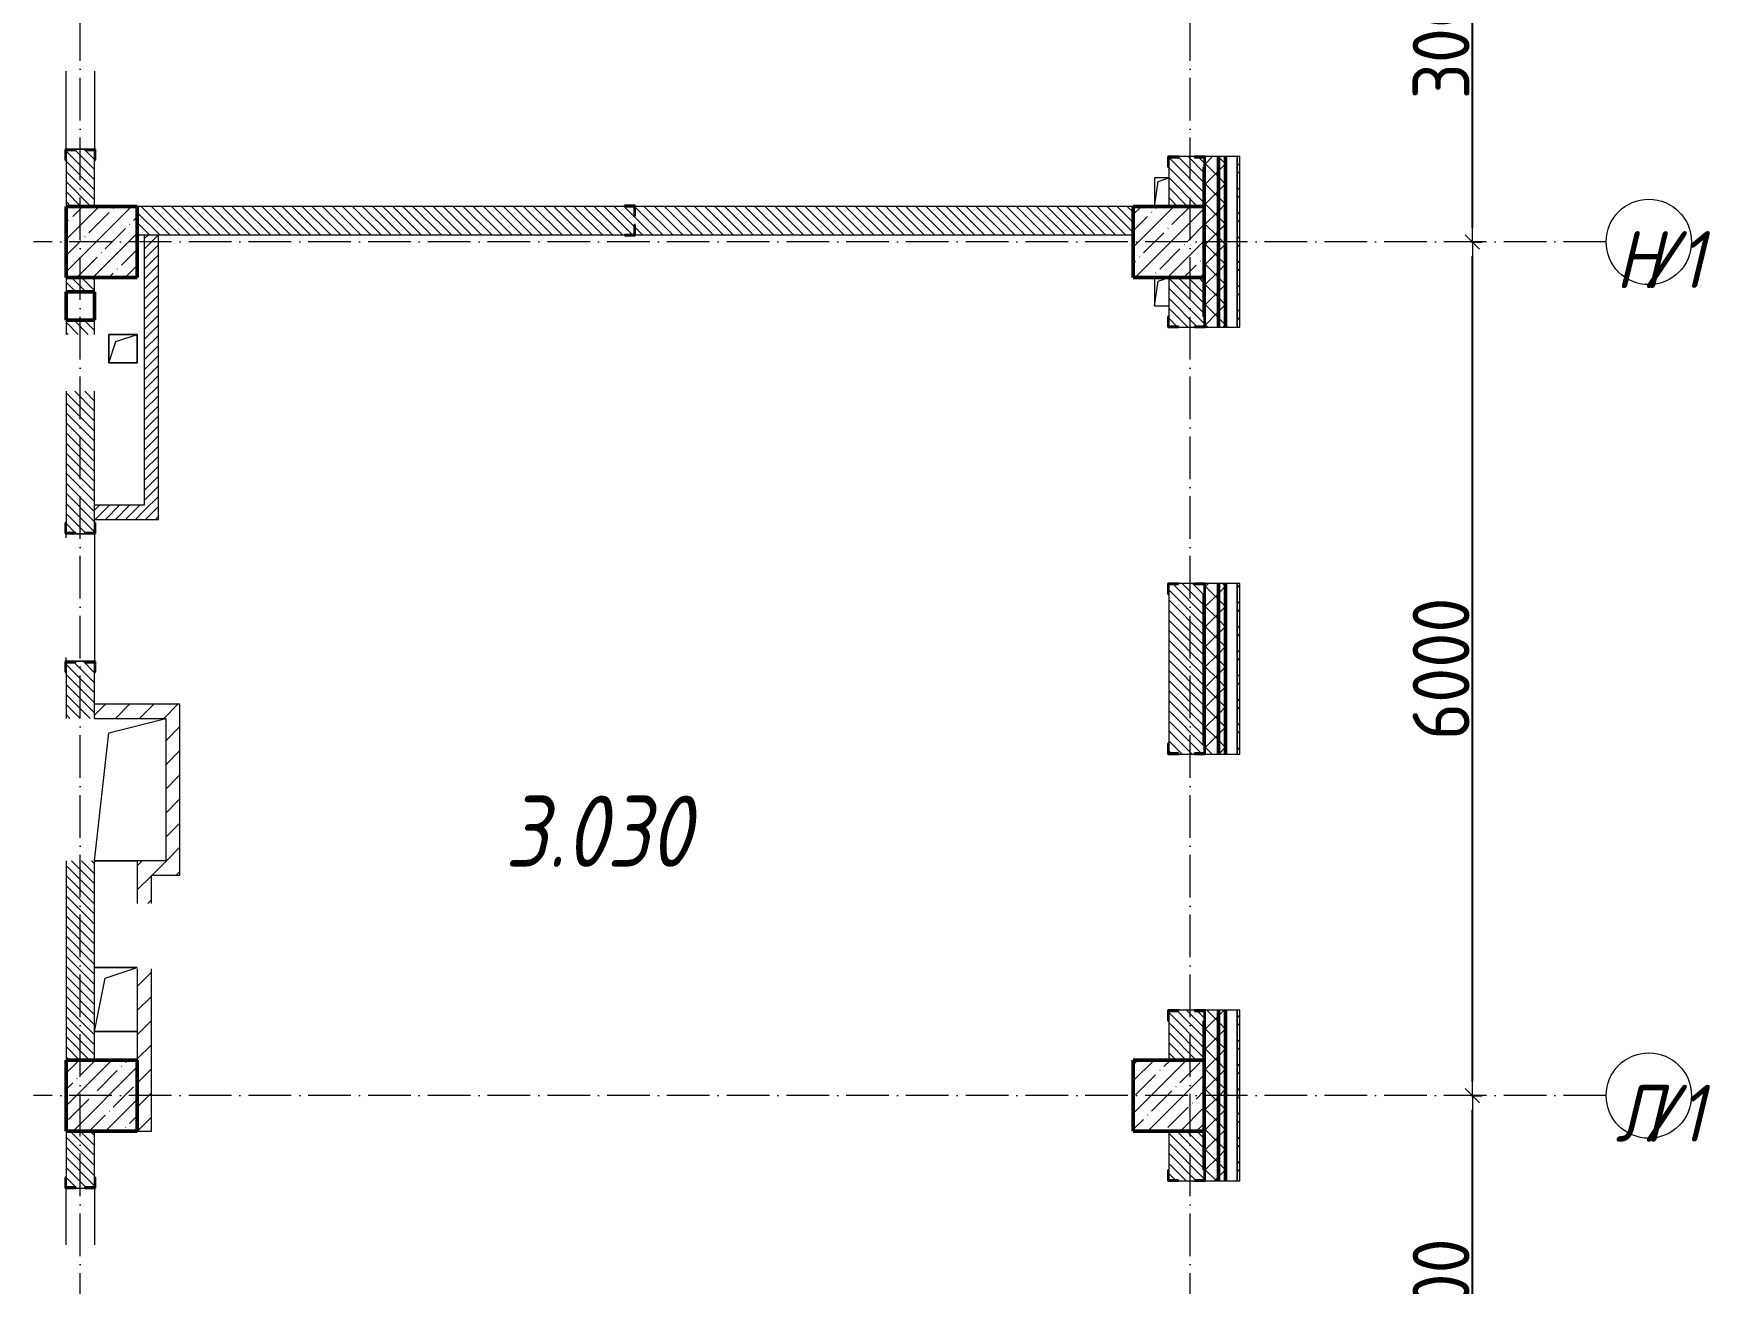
# Model space of a CAD drawing. Header units: millimetres. Extents: x -135211 to 49383, y -8033 to 228499.
# Drawn here: x -36921 to -25135, y 145942 to 154728 of the extents above; entities that cross this region are included whole.
import ezdxf

# ---------------------------------------------------------------- set-up
doc = ezdxf.new("R2010")
doc.units = ezdxf.units.MM
doc.linetypes.add('50_200_ШТРИХ_1Т_ш5_п1_п1_', pattern=[700, 500, -100, 0, -100])
for name, color, linetype, lineweight in [('A-____-____-DIMS', 7, 'Continuous', 9), ('A-FLOR-____-OTLN', 7, 'Continuous', 9), ('A-GENM-____-MCUT', 7, 'Continuous', 25), ('A-GENM-____-OTLN', 7, 'Continuous', 9), ('A-GENM-____-OTLN-1', 7, 'Continuous', 25), ('A-WALL-____-MCUT-2', 7, 'Continuous', 50), ('A-WALL-____-MCUT-3', 7, 'Continuous', 9), ('A-WALL-____-PATT-1', 7, 'Continuous', 9), ('A-WALL-FNSH-MCUT-1', 7, 'Continuous', 9), ('I-WALL-____-OTLN', 7, 'Continuous', 9), ('S-COLS-____-MCUT', 7, 'Continuous', 50), ('S-COLS-____-OTLN', 7, 'Continuous', 9), ('S-GRID-____-IDEN', 7, 'Continuous', 9), ('S-GRID-____-OTLN-1', 7, '50_200_ШТРИХ_1Т_ш5_п1_п1_', 9), ('Марки помещений', 7, 'Continuous', 9)]:
    doc.layers.add(name, color=color, linetype=linetype, lineweight=lineweight)
doc.styles.add('ISOCPEUR_I', font='isocpeui.ttf', dxfattribs={"width": 0.9, "height": 2.5})
doc.styles.add('ISOCPEUR_I_2', font='isocpeui.ttf', dxfattribs={"width": 0.85, "height": 2.3})
doc.styles.add('СПДС', font='isocpeur.ttf', dxfattribs={"width": 0.9})
doc.dimstyles.new('Размера А3', dxfattribs={"dimtxt": 200, "dimasz": 100, "dimexe": 70, "dimexo": 100, "dimgap": 20, "dimtad": 1, "dimdec": 0, "dimrnd": 10, "dimzin": 0, "dimdsep": 46, "dimtxsty": 'СПДС', "dimblk": 'ARROWHEAD_6', "dimcen": 1, "dimclrd": 256, "dimclre": 256, "dimclrt": 256, "dimazin": 0, "dimtfac": 1, "dimtdec": 0, "dimtmove": 2, "dimatfit": 3, "dimfxl": 1, "dimtolj": 1, "dimtzin": 0, "dimarcsym": 0})
pattern_1 = [(135, (-129942.255, 127932.027), (-35.35534, -35.35534), [])]
pattern_2 = [(45, (-129942.25, 127932.03), (-70.71068, 70.71068), []), (135, (-129942.25, 127932.03), (-70.71068, -70.71068), [])]
pattern_3 = [(45, (-129942.25, 127932.03), (-84.85281, 84.85281), [])]
pattern_4 = [(45, (-129942.255, 127932.027), (-35.35534, 35.35534), [])]

# ---------------------------------------------------------------- blocks, each defined once
blk = doc.blocks.new('BSC_Колонна _Прямоугольная - 500х500-V31-АР1_План отверстий 3 этажа в осях 1-64_А-ГГ')
at = {"layer": 'S-COLS-____-OTLN'}
h = blk.add_hatch(dxfattribs=at)
h.set_pattern_fill('FP_68', color=256, style=0, pattern_type=2)
h.set_pattern_definition([(45, (-101000, -25331.04), (-114.04925, 114.04925), []), (45, (-100885.95, -25331.04), (-114.04925, 114.04925), [201.613, -40.323, 3.353, -36.97])])
h.paths.add_polyline_path([(-250, -250), (250, -250), (250, 250), (-250, 250)], flags=0)
at = {"layer": 'S-COLS-____-MCUT'}
for p, q in [((250, 250), (-250, 250)), ((-250, 250), (-250, -250)), ((250, -250), (250, 250)), ((-250, -250), (250, -250))]:
    blk.add_line(p, q, dxfattribs=at)
blk = doc.blocks.new('BSC_Колонна _Прямоугольная - 500х500-V32-АР1_План отверстий 3 этажа в осях 1-64_А-ГГ')
at = {"layer": 'S-COLS-____-OTLN'}
h = blk.add_hatch(dxfattribs=at)
h.set_pattern_fill('FP_69', color=256, style=0, pattern_type=2)
h.set_pattern_definition([(45, (-93500, -25331.04), (-114.04925, 114.04925), []), (45, (-93385.95, -25331.04), (-114.04925, 114.04925), [201.613, -40.323, 3.353, -36.97])])
h.paths.add_polyline_path([(-250, -250), (250, -250), (250, 250), (-250, 250)], flags=0)
at = {"layer": 'S-COLS-____-MCUT'}
for p, q in [((250, 250), (-250, 250)), ((-250, 250), (-250, -250)), ((250, -250), (250, 250)), ((-250, -250), (250, -250))]:
    blk.add_line(p, q, dxfattribs=at)
blk = doc.blocks.new('BSC_Колонна _Прямоугольная - 500х500-V37-АР1_План отверстий 3 этажа в осях 1-64_А-ГГ')
at = {"layer": 'S-COLS-____-OTLN'}
h = blk.add_hatch(dxfattribs=at)
h.set_pattern_fill('FP_74', color=256, style=0, pattern_type=2)
h.set_pattern_definition([(45, (-101000, -19331.04), (-114.04925, 114.04925), []), (45, (-100885.95, -19331.04), (-114.04925, 114.04925), [201.613, -40.323, 3.353, -36.97])])
h.paths.add_polyline_path([(-250, -250), (250, -250), (250, 250), (-250, 250)], flags=0)
at = {"layer": 'S-COLS-____-MCUT'}
for p, q in [((250, 250), (-250, 250)), ((-250, 250), (-250, -250)), ((250, -250), (250, 250)), ((-250, -250), (250, -250))]:
    blk.add_line(p, q, dxfattribs=at)
blk = doc.blocks.new('BSC_Колонна _Прямоугольная - 500х500-V38-АР1_План отверстий 3 этажа в осях 1-64_А-ГГ')
at = {"layer": 'S-COLS-____-OTLN'}
h = blk.add_hatch(dxfattribs=at)
h.set_pattern_fill('FP_75', color=256, style=0, pattern_type=2)
h.set_pattern_definition([(45, (-93500, -19331.04), (-114.04925, 114.04925), []), (45, (-93385.95, -19331.04), (-114.04925, 114.04925), [201.613, -40.323, 3.353, -36.97])])
h.paths.add_polyline_path([(-250, -250), (250, -250), (250, 250), (-250, 250)], flags=0)
at = {"layer": 'S-COLS-____-MCUT'}
for p, q in [((250, 250), (-250, 250)), ((-250, 250), (-250, -250)), ((250, -250), (250, 250)), ((-250, -250), (250, -250))]:
    blk.add_line(p, q, dxfattribs=at)
blk = doc.blocks.new('Фахверк_СКБ_Уголок - 250_2700-27497298-АР1_План отверстий 3 этажа в осях 1-64_А-ГГ')
at = {"layer": 'A-GENM-____-MCUT'}
for p, q in [((200, 181), (125, 181)), ((125, 181), (125, 106)), ((131, 106), (131, 175)), ((131, 175), (200, 175)), ((200, 175), (200, 181)), ((125, 106), (131, 106)), ((131, -6), (125, -6)), ((125, -6), (125, -81)), ((125, -81), (200, -81)), ((131, -75), (131, -6)), ((200, -75), (131, -75)), ((200, -81), (200, -75))]:
    blk.add_line(p, q, dxfattribs=at)
blk = doc.blocks.new('АР_Перемычка - АР_Перемычка-28586037-АР1_План отверстий 3 этажа в осях 1-64_А-ГГ')
at = {"layer": 'A-GENM-____-OTLN'}
blk.add_line((-250, -100), (-243, -100), dxfattribs=at)
blk = doc.blocks.new('154_Стойка_СКБ_Уголок - СМ-2480_200-28346303-АР1_План отверстий 3 этажа в осях 1-64_А-ГГ')
at = {"layer": 'A-GENM-____-MCUT'}
for p, q in [((125, 156), (125, 81)), ((200, 156), (125, 156)), ((131, 81), (131, 150)), ((131, 150), (200, 150)), ((200, 150), (200, 156)), ((125, 81), (131, 81)), ((131, 19), (125, 19)), ((125, 19), (125, -56)), ((131, -50), (131, 19)), ((125, -56), (200, -56)), ((200, -50), (131, -50)), ((200, -56), (200, -50))]:
    blk.add_line(p, q, dxfattribs=at)
blk = doc.blocks.new('Стойка_Влож_Полоса боковая - Полоса-28213942-АР1_План отверстий 3 этажа в осях 1-64_А-ГГ')
at = {"layer": 'A-GENM-____-OTLN'}
for p, q in [((-5, 60), (0, 60)), ((-5, -60), (-5, 60)), ((0, 31), (0, -31)), ((0, -60), (-5, -60))]:
    blk.add_line(p, q, dxfattribs=at)
blk = doc.blocks.new('Фахверк_СКБ_Уголок - 200_3960-28268576-АР1_План отверстий 3 этажа в осях 1-64_А-ГГ')
at = {"layer": 'A-GENM-____-MCUT'}
for p, q in [((200, 156), (125, 156)), ((125, 156), (125, 81)), ((131, 81), (131, 150)), ((131, 150), (200, 150)), ((200, 150), (200, 156)), ((125, 81), (131, 81)), ((131, 19), (125, 19)), ((125, 19), (125, -56)), ((131, -50), (131, 19)), ((125, -56), (200, -56)), ((200, -50), (131, -50)), ((200, -56), (200, -50))]:
    blk.add_line(p, q, dxfattribs=at)
blk = doc.blocks.new('Фахверк_СКБ_Уголок - 200_3550-28267367-АР1_План отверстий 3 этажа в осях 1-64_А-ГГ')
at = {"layer": 'A-GENM-____-MCUT'}
for p, q in [((200, 156), (125, 156)), ((125, 156), (125, 81)), ((131, 81), (131, 150)), ((131, 150), (200, 150)), ((200, 150), (200, 156)), ((125, 81), (131, 81)), ((131, 19), (125, 19)), ((125, 19), (125, -56)), ((131, -50), (131, 19)), ((125, -56), (200, -56)), ((200, -50), (131, -50)), ((200, -56), (200, -50))]:
    blk.add_line(p, q, dxfattribs=at)
blk = doc.blocks.new('AR_Отверстие прямоугольное _в плите_ - AR_Отверстие прямоугольное _в плите_-30458127-АР1_План отверстий 3 этажа в осях 1-64_А-ГГ')
at = {"layer": 'A-GENM-____-OTLN'}
for p, q in [((100, 100), (-100, 100)), ((-100, 100), (-100, -100)), ((-100, -100), (-50, 50)), ((-50, 50), (100, 100)), ((100, -100), (100, 100)), ((-100, -100), (100, -100))]:
    blk.add_line(p, q, dxfattribs=at)
blk = doc.blocks.new('AR_Отверстие прямоугольное _в плите_ - AR_Отверстие прямоугольное _в плите_-V179-АР1_План отверстий 3 этажа в осях 1-64_А-ГГ')
at = {"layer": 'A-GENM-____-OTLN'}
for p, q in [((50, 100), (-50, 100)), ((-50, 100), (-50, -100)), ((-50, -100), (-25, 75)), ((-25, 75), (50, 100))]:
    blk.add_line(p, q, dxfattribs=at)
blk = doc.blocks.new('AR_Отверстие прямоугольное _в плите_ - AR_Отверстие прямоугольное _в плите_-V178-АР1_План отверстий 3 этажа в осях 1-64_А-ГГ')
at = {"layer": 'A-GENM-____-OTLN'}
for p, q in [((-50, 100), (-50, -100)), ((-50, -100), (-25, 75)), ((-25, 75), (50, 100)), ((-50, -100), (50, -100))]:
    blk.add_line(p, q, dxfattribs=at)
blk = doc.blocks.new('AR_Отверстие прямоугольное _в плите_ - AR_Отверстие прямоугольное _в плите_-V187-АР1_План отверстий 3 этажа в осях 1-64_А-ГГ')
at = {"layer": 'A-GENM-____-OTLN'}
for p, q in [((150, 225), (-150, 225)), ((-150, -225), (-75, 150)), ((-75, 150), (150, 225)), ((-150, -225), (150, -225))]:
    blk.add_line(p, q, dxfattribs=at)
blk = doc.blocks.new('AR_Отверстие прямоугольное _в плите_ - AR_Отверстие прямоугольное _в плите_-30552728-АР1_План отверстий 3 этажа в осях 1-64_А-ГГ')
at = {"layer": 'A-GENM-____-OTLN'}
for p, q in [((-150, 400), (250, 500)), ((-250, -500), (-150, 400)), ((-250, -500), (50, -500))]:
    blk.add_line(p, q, dxfattribs=at)
blk = doc.blocks.new('BSC_Колонна _Прямоугольная1 - 200х200 _металл_-35216022-АР1_План отверстий 3 этажа в осях 1-64_А-ГГ')
at = {"layer": 'S-COLS-____-MCUT'}
for p, q in [((100, 100), (-100, 100)), ((-100, 100), (-100, -100)), ((100, -100), (100, 100)), ((-100, -100), (100, -100))]:
    blk.add_line(p, q, dxfattribs=at)
blk = doc.blocks.new('Ось сетки - Круг_Ø6_00__ISO-2_5_0_9K_-25732049-АР1_План отверстий 3 этажа в осях 1-64_А-ГГ')
at = {"layer": 'S-GRID-____-IDEN'}
blk.add_circle((0, 0), 3, dxfattribs=at)
blk = doc.blocks.new('ARROWHEAD_6')
at = {"color": 0, "linetype": 'Continuous'}
for p, q in [((0, 0), (-1, 0)), ((-0.5, -0.5), (0.5, 0.5))]:
    blk.add_line(p, q, dxfattribs=at)
blk = doc.blocks.new('*D947')
at = {"layer": 'A-____-____-DIMS', "lineweight": -2, "transparency": 16777216}
for p, q in [((-26814, 147263), (-26738, 147263)), ((-26808, 144363), (-26808, 147163)), ((-26814, 144263), (-26738, 144263))]:
    blk.add_line(p, q, dxfattribs=at)
at = {"layer": 'Defpoints', "color": 0, "transparency": 16777216}
for p in [(-26914, 147263), (-26808, 147263), (-26914, 144263)]:
    blk.add_point(p, dxfattribs=at)
at = {"layer": 'A-____-____-DIMS', "lineweight": -2, "transparency": 16777216, "xscale": 100, "yscale": 100, "zscale": 100}
for p, rotation in [((-26808, 147263), 90), ((-26808, 144263), 270)]:
    blk.add_blockref('ARROWHEAD_6', p, dxfattribs=dict(at, rotation=rotation))
at = {"layer": 'A-____-____-DIMS', "transparency": 16777216, "insert": (-27028, 145763), "char_height": 400, "attachment_point": 5, "rotation": 90, "style": 'СПДС'}
blk.add_mtext('\\A1;3000', dxfattribs=at)
blk = doc.blocks.new('*D948')
at = {"layer": 'A-____-____-DIMS', "lineweight": -2, "transparency": 16777216}
for p, q in [((-26814, 153263), (-26738, 153263)), ((-26808, 147363), (-26808, 153163)), ((-26814, 147263), (-26738, 147263))]:
    blk.add_line(p, q, dxfattribs=at)
at = {"layer": 'Defpoints', "color": 0, "transparency": 16777216}
for p in [(-26914, 153263), (-26808, 153263), (-26914, 147263)]:
    blk.add_point(p, dxfattribs=at)
at = {"layer": 'A-____-____-DIMS', "lineweight": -2, "transparency": 16777216, "xscale": 100, "yscale": 100, "zscale": 100}
for p, rotation in [((-26808, 153263), 90), ((-26808, 147263), 270)]:
    blk.add_blockref('ARROWHEAD_6', p, dxfattribs=dict(at, rotation=rotation))
at = {"layer": 'A-____-____-DIMS', "transparency": 16777216, "insert": (-27028, 150263), "char_height": 400, "attachment_point": 5, "rotation": 90, "style": 'СПДС'}
blk.add_mtext('\\A1;6000', dxfattribs=at)
blk = doc.blocks.new('*D949')
at = {"layer": 'A-____-____-DIMS', "lineweight": -2, "transparency": 16777216}
for p, q in [((-26814, 156263), (-26738, 156263)), ((-26808, 153363), (-26808, 156163)), ((-26814, 153263), (-26738, 153263))]:
    blk.add_line(p, q, dxfattribs=at)
at = {"layer": 'Defpoints', "color": 0, "transparency": 16777216}
for p in [(-26914, 156263), (-26808, 156263), (-26914, 153263)]:
    blk.add_point(p, dxfattribs=at)
at = {"layer": 'A-____-____-DIMS', "lineweight": -2, "transparency": 16777216, "xscale": 100, "yscale": 100, "zscale": 100}
for p, rotation in [((-26808, 156263), 90), ((-26808, 153263), 270)]:
    blk.add_blockref('ARROWHEAD_6', p, dxfattribs=dict(at, rotation=rotation))
at = {"layer": 'A-____-____-DIMS', "transparency": 16777216, "insert": (-27028, 154763), "char_height": 400, "attachment_point": 5, "rotation": 90, "style": 'СПДС'}
blk.add_mtext('\\A1;3000', dxfattribs=at)

msp = doc.modelspace()

# ---------------------------------------------------------------- hatches: boundary and pattern name
at = {"layer": 'A-WALL-____-PATT-1'}
h = msp.add_hatch(dxfattribs=at)
h.set_pattern_fill('FP_1', color=256, style=0, pattern_type=2)
h.set_pattern_definition(pattern_2)
h.paths.add_polyline_path([(-28592.3, 125913.1), (-28592.3, 126863.1), (-28686.3, 126863.1), (-28686.3, 126788.1), (-28692.3, 126788.1), (-28692.3, 125913.1)], flags=0)
h.paths.add_polyline_path([(-28686.3, 128663.1), (-28592.3, 128663.1), (-28592.3, 129863.1), (-28686.3, 129863.1), (-28686.3, 129788.1), (-28692.3, 129788.1), (-28692.3, 128738.1), (-28686.3, 128738.1), (-28686.3, 128666.1)], flags=0)
h.paths.add_polyline_path([(-28592.3, 131663.1), (-28592.3, 132863.1), (-28686.3, 132863.1), (-28686.3, 132788.1), (-28692.3, 132788.1), (-28692.3, 131738.1), (-28686.3, 131738.1), (-28686.3, 131663.1)], flags=0)
h.paths.add_polyline_path([(-28592.3, 134663.1), (-28592.3, 135863.1), (-28686.3, 135863.1), (-28686.3, 135788.1), (-28692.3, 135788.1), (-28692.3, 134738.1), (-28686.3, 134738.1), (-28686.3, 134663.1)], flags=0)
h.paths.add_polyline_path([(-28686.3, 137663.1), (-28592.3, 137663.1), (-28592.3, 138863.1), (-28686.3, 138863.1), (-28686.3, 138788.1), (-28692.3, 138788.1), (-28692.3, 137738.1), (-28686.3, 137738.1), (-28686.3, 137669.1)], flags=0)
h.paths.add_polyline_path([(-28686.3, 143663.1), (-28592.3, 143663.1), (-28592.3, 144863.1), (-28686.3, 144863.1), (-28686.3, 144788.1), (-28692.3, 144788.1), (-28692.3, 143738.1), (-28686.3, 143738.1), (-28686.3, 143669.1)], flags=0)
h.paths.add_polyline_path([(-28686.3, 146663.1), (-28592.3, 146663.1), (-28592.3, 147863.1), (-28686.3, 147863.1), (-28686.3, 147788.1), (-28692.3, 147788.1), (-28692.3, 146738.1), (-28686.3, 146738.1), (-28686.3, 146669.1)], flags=0)
h.paths.add_polyline_path([(-28592.3, 149663.1), (-28592.3, 150863.1), (-28686.3, 150863.1), (-28686.3, 150788.1), (-28692.3, 150788.1), (-28692.3, 149738.1), (-28686.3, 149738.1), (-28686.3, 149663.1)], flags=0)
h.paths.add_polyline_path([(-28686.3, 152663.1), (-28592.3, 152663.1), (-28592.3, 153863.1), (-28686.3, 153863.1), (-28686.3, 153788.1), (-28692.3, 153788.1), (-28692.3, 152738.1), (-28686.3, 152738.1), (-28686.3, 152669.1)], flags=0)
h.paths.add_polyline_path([(-28592.3, 155663.1), (-28592.3, 156863.1), (-28686.3, 156863.1), (-28686.3, 156788.1), (-28692.3, 156788.1), (-28692.3, 155738.1), (-28686.3, 155738.1), (-28686.3, 155663.1)], flags=0)
h.paths.add_polyline_path([(-28592.3, 161663.1), (-28592.3, 162863.1), (-28686.3, 162863.1), (-28686.3, 162788.1), (-28692.3, 162788.1), (-28692.3, 161738.1), (-28686.3, 161738.1), (-28686.3, 161663.1)], flags=0)
h.paths.add_polyline_path([(-28686.3, 164663.1), (-28592.3, 164663.1), (-28592.3, 165863.1), (-28686.3, 165863.1), (-28686.3, 165788.1), (-28692.3, 165788.1), (-28692.3, 164738.1), (-28686.3, 164738.1), (-28686.3, 164669.1)], flags=0)
h.paths.add_polyline_path([(-28592.3, 167663.1), (-28592.3, 168863.1), (-28686.3, 168863.1), (-28686.3, 168788.1), (-28692.3, 168788.1), (-28692.3, 167738.1), (-28686.3, 167738.1), (-28686.3, 167663.1)], flags=0)
h.paths.add_polyline_path([(-28592.3, 173663.1), (-28592.3, 174728.1), (-28692.3, 174728.1), (-28692.3, 173738.1), (-28686.3, 173738.1), (-28686.3, 173663.1)], flags=0)
h = msp.add_hatch(dxfattribs=at)
h.set_pattern_fill('FP_1', color=256, style=0, pattern_type=2)
h.set_pattern_definition(pattern_2)
h.paths.add_polyline_path([(-28592.3, 125863.1), (-28542.3, 125863.1), (-28542.3, 126863.1), (-28592.3, 126863.1), (-28592.3, 125913.1)], flags=0)
h.paths.add_polyline_path([(-28592.3, 128663.1), (-28542.3, 128663.1), (-28542.3, 129863.1), (-28592.3, 129863.1), (-28592.3, 128666.1)], flags=0)
h.paths.add_polyline_path([(-28542.3, 131663.1), (-28542.3, 132863.1), (-28592.3, 132863.1), (-28592.3, 131663.1)], flags=0)
h.paths.add_polyline_path([(-28542.3, 134663.1), (-28542.3, 135863.1), (-28592.3, 135863.1), (-28592.3, 134663.1)], flags=0)
h.paths.add_polyline_path([(-28592.3, 137663.1), (-28542.3, 137663.1), (-28542.3, 138863.1), (-28592.3, 138863.1), (-28592.3, 138126.4)], flags=0)
h.paths.add_polyline_path([(-28592.3, 143663.1), (-28542.3, 143663.1), (-28542.3, 144863.1), (-28592.3, 144863.1), (-28592.3, 144146.6)], flags=0)
h.paths.add_polyline_path([(-28542.3, 146663.1), (-28542.3, 147863.1), (-28592.3, 147863.1), (-28592.3, 146663.1)], flags=0)
h.paths.add_polyline_path([(-28542.3, 149663.1), (-28542.3, 150863.1), (-28592.3, 150863.1), (-28592.3, 149663.1)], flags=0)
h.paths.add_polyline_path([(-28592.3, 152663.1), (-28542.3, 152663.1), (-28542.3, 153863.1), (-28592.3, 153863.1), (-28592.3, 152746.9)], flags=0)
h.paths.add_polyline_path([(-28592.3, 155663.1), (-28542.3, 155663.1), (-28542.3, 156863.1), (-28592.3, 156863.1), (-28592.3, 156187.1)], flags=0)
h.paths.add_polyline_path([(-28592.3, 161663.1), (-28542.3, 161663.1), (-28542.3, 162863.1), (-28592.3, 162863.1), (-28592.3, 162207.3)], flags=0)
h.paths.add_polyline_path([(-28542.3, 164663.1), (-28542.3, 165863.1), (-28592.3, 165863.1), (-28592.3, 164663.1)], flags=0)
h.paths.add_polyline_path([(-28592.3, 167663.1), (-28542.3, 167663.1), (-28542.3, 168863.1), (-28592.3, 168863.1), (-28592.3, 168227.5)], flags=0)
h.paths.add_polyline_path([(-28592.3, 173663.1), (-28542.3, 173663.1), (-28542.3, 174728.1), (-28592.3, 174728.1), (-28592.3, 174247.7)], flags=0)
h = msp.add_hatch(dxfattribs=at)
h.set_pattern_fill('FP_3', color=256, style=0, pattern_type=2)
h.set_pattern_definition([(45, (-129942.25, 127932.03), (-85.53659, 85.53659), []), (45, (-129885.23, 127932.03), (-85.53659, 85.53659), [])])
h.paths.add_polyline_path([(-28462.3, 125763.1), (-28442.3, 125763.1), (-28442.3, 126863.1), (-28462.3, 126863.1), (-28462.3, 125783.1)], flags=0)
h.paths.add_polyline_path([(-28442.3, 128663.1), (-28442.3, 129863.1), (-28462.3, 129863.1), (-28462.3, 128663.1)], flags=0)
h.paths.add_polyline_path([(-28462.3, 131663.1), (-28442.3, 131663.1), (-28442.3, 132863.1), (-28462.3, 132863.1), (-28462.3, 132106.2)], flags=0)
h.paths.add_polyline_path([(-28462.3, 134663.1), (-28442.3, 134663.1), (-28442.3, 135863.1), (-28462.3, 135863.1), (-28462.3, 134686.3)], flags=0)
h.paths.add_polyline_path([(-28442.3, 137663.1), (-28442.3, 138863.1), (-28462.3, 138863.1), (-28462.3, 137663.1)], flags=0)
h.paths.add_polyline_path([(-28442.3, 143663.1), (-28442.3, 144863.1), (-28462.3, 144863.1), (-28462.3, 143663.1)], flags=0)
h.paths.add_polyline_path([(-28442.3, 146663.1), (-28442.3, 147863.1), (-28462.3, 147863.1), (-28462.3, 146663.1)], flags=0)
h.paths.add_polyline_path([(-28442.3, 149663.1), (-28442.3, 150863.1), (-28462.3, 150863.1), (-28462.3, 149663.1)], flags=0)
h.paths.add_polyline_path([(-28462.3, 152663.1), (-28442.3, 152663.1), (-28442.3, 153863.1), (-28462.3, 153863.1), (-28462.3, 152746.9)], flags=0)
h.paths.add_polyline_path([(-28442.3, 155663.1), (-28442.3, 156863.1), (-28462.3, 156863.1), (-28462.3, 155663.1)], flags=0)
h.paths.add_polyline_path([(-28442.3, 161663.1), (-28442.3, 162863.1), (-28462.3, 162863.1), (-28462.3, 161663.1)], flags=0)
h.paths.add_polyline_path([(-28462.3, 164663.1), (-28442.3, 164663.1), (-28442.3, 165863.1), (-28462.3, 165863.1), (-28462.3, 164787.4)], flags=0)
h.paths.add_polyline_path([(-28442.3, 167663.1), (-28442.3, 168863.1), (-28462.3, 168863.1), (-28462.3, 167663.1)], flags=0)
h.paths.add_polyline_path([(-28442.3, 173663.1), (-28442.3, 174728.1), (-28462.3, 174728.1), (-28462.3, 173663.1)], flags=0)
h = msp.add_hatch(dxfattribs=at)
h.set_pattern_fill('FP_6', color=256, style=0, pattern_type=2)
h.set_pattern_definition(pattern_1)
h.paths.add_polyline_path([(-36532.3, 153513.1), (-36492.3, 153513.1), (-36492.3, 153907.1), (-36561.3, 153907.1), (-36561.3, 153913.1), (-36623.3, 153913.1), (-36623.3, 153907.1), (-36692.3, 153907.1), (-36692.3, 153513.1), (-36652.3, 153513.1)], flags=0)
h.paths.add_polyline_path([(-36623.3, 155613.1), (-36561.3, 155613.1), (-36561.3, 155619.1), (-36492.3, 155619.1), (-36492.3, 156013.1), (-36692.3, 156013.1), (-36692.3, 155619.1), (-36623.3, 155619.1)], flags=0)
h = msp.add_hatch(dxfattribs=at)
h.set_pattern_fill('FP_6', color=256, style=0, pattern_type=2)
h.set_pattern_definition(pattern_1)
h.paths.add_polyline_path([(-28942.3, 153513.1), (-28692.3, 153513.1), (-28692.3, 153857.1), (-28761.3, 153857.1), (-28761.3, 153863.1), (-28873.3, 153863.1), (-28873.3, 153857.1), (-28942.3, 153857.1), (-28942.3, 153607)], flags=0)
h.paths.add_polyline_path([(-28761.3, 155663.1), (-28761.3, 155669.1), (-28692.3, 155669.1), (-28692.3, 156013.1), (-28942.3, 156013.1), (-28942.3, 155669.1), (-28873.3, 155669.1), (-28873.3, 155663.1)], flags=0)
h = msp.add_hatch(dxfattribs=at)
h.set_pattern_fill('FP_6', color=256, style=0, pattern_type=2)
h.set_pattern_definition(pattern_1)
h.paths.add_polyline_path([(-29192.3, 153313.1), (-29192.3, 153513.1), (-32692.3, 153513.1), (-32692.3, 153444.1), (-32698.3, 153444.1), (-32698.3, 153513.1), (-36192.3, 153513.1), (-36192.3, 153313.1), (-32698.3, 153313.1), (-32698.3, 153382.1), (-32692.3, 153382.1), (-32692.3, 153313.1), (-29210.5, 153313.1)], flags=0)
h = msp.add_hatch(dxfattribs=at)
h.set_pattern_fill('FP_5', color=256, style=0, pattern_type=2)
h.set_pattern_definition(pattern_4)
h.paths.add_polyline_path([(-36042.3, 151313.1), (-36042.3, 153313.1), (-36142.3, 153313.1), (-36142.3, 151313.1)], flags=0)
h = msp.add_hatch(dxfattribs=at)
h.set_pattern_fill('FP_6', color=256, style=0, pattern_type=2)
h.set_pattern_definition(pattern_1)
h.paths.add_polyline_path([(-36692.3, 147513.1), (-36492.3, 147513.1), (-36492.3, 148913.1), (-36692.3, 148913.1)], flags=0)
h.paths.add_polyline_path([(-36692.3, 149913.1), (-36492.3, 149913.1), (-36492.3, 150307.1), (-36561.3, 150307.1), (-36561.3, 150313.1), (-36623.3, 150313.1), (-36623.3, 150307.1), (-36692.3, 150307.1), (-36692.3, 150238.1)], flags=0)
h.paths.add_polyline_path([(-36561.3, 151213.1), (-36561.3, 151219.1), (-36492.3, 151219.1), (-36492.3, 152213.1), (-36692.3, 152213.1), (-36692.3, 151219.1), (-36623.3, 151219.1), (-36623.3, 151213.1)], flags=0)
h.paths.add_polyline_path([(-36647.8, 152613.1), (-36492.3, 152613.1), (-36492.3, 152713.1), (-36692.3, 152713.1), (-36692.3, 152613.1)], flags=0)
h.paths.add_polyline_path([(-36492.3, 152913.1), (-36492.3, 153013.1), (-36692.3, 153013.1), (-36692.3, 152913.1), (-36681.1, 152913.1)], flags=0)
h = msp.add_hatch(dxfattribs=at)
h.set_pattern_fill('FP_6', color=256, style=0, pattern_type=2)
h.set_pattern_definition(pattern_1)
h.paths.add_polyline_path([(-28692.3, 147513.1), (-28692.3, 147857.1), (-28761.3, 147857.1), (-28761.3, 147863.1), (-28873.3, 147863.1), (-28873.3, 147857.1), (-28942.3, 147857.1), (-28942.3, 147513.1)], flags=0)
h.paths.add_polyline_path([(-28761.3, 149663.1), (-28761.3, 149669.1), (-28692.3, 149669.1), (-28692.3, 150857.1), (-28761.3, 150857.1), (-28761.3, 150863.1), (-28873.3, 150863.1), (-28873.3, 150857.1), (-28942.3, 150857.1), (-28942.3, 149669.1), (-28873.3, 149669.1), (-28873.3, 149663.1)], flags=0)
h.paths.add_polyline_path([(-28873.3, 152663.1), (-28761.3, 152663.1), (-28761.3, 152669.1), (-28692.3, 152669.1), (-28692.3, 153013.1), (-28942.3, 153013.1), (-28942.3, 152669.1), (-28873.3, 152669.1)], flags=0)
h = msp.add_hatch(dxfattribs=at)
h.set_pattern_fill('FP_5', color=256, style=0, pattern_type=2)
h.set_pattern_definition(pattern_4)
h.paths.add_polyline_path([(-36492.3, 151313.1), (-36142.3, 151313.1), (-36142.3, 151413.1), (-36492.3, 151413.1)], flags=0)
h = msp.add_hatch(dxfattribs=at)
h.set_pattern_fill('FP_4', color=256, style=0, pattern_type=2)
h.set_pattern_definition(pattern_3)
h.paths.add_polyline_path([(-35992.3, 149913.1), (-35892.3, 149913.1), (-35892.3, 150013.1), (-36492.3, 150013.1), (-36492.3, 149913.1), (-36280.3, 149913.1)], flags=0)
h = msp.add_hatch(dxfattribs=at)
h.set_pattern_fill('FP_4', color=256, style=0, pattern_type=2)
h.set_pattern_definition(pattern_3)
h.paths.add_polyline_path([(-35892.3, 148813.1), (-35892.3, 149913.1), (-35992.3, 149913.1), (-35992.3, 148813.1)], flags=0)
h = msp.add_hatch(dxfattribs=at)
h.set_pattern_fill('FP_4', color=256, style=0, pattern_type=2)
h.set_pattern_definition(pattern_3)
h.paths.add_polyline_path([(-36092.3, 148813.1), (-35992.3, 148813.1), (-35992.3, 148913.1), (-36192.3, 148913.1), (-36192.3, 148813.1)], flags=0)
h = msp.add_hatch(dxfattribs=at)
h.set_pattern_fill('FP_4', color=256, style=0, pattern_type=2)
h.set_pattern_definition(pattern_3)
h.paths.add_polyline_path([(-36092.3, 147013.1), (-36092.3, 148153.1), (-36192.3, 148153.1), (-36192.3, 147013.1)], flags=0)
h.paths.add_polyline_path([(-36092.3, 148613.1), (-36092.3, 148813.1), (-36192.3, 148813.1), (-36192.3, 148613.1)], flags=0)
h = msp.add_hatch(dxfattribs=at)
h.set_pattern_fill('FP_6', color=256, style=0, pattern_type=2)
h.set_pattern_definition(pattern_1)
h.paths.add_polyline_path([(-36492.3, 144513.1), (-36492.3, 144907.1), (-36561.3, 144907.1), (-36561.3, 144913.1), (-36623.3, 144913.1), (-36623.3, 144907.1), (-36692.3, 144907.1), (-36692.3, 144513.1), (-36532.3, 144513.1)], flags=0)
h.paths.add_polyline_path([(-36623.3, 146613.1), (-36561.3, 146613.1), (-36561.3, 146619.1), (-36492.3, 146619.1), (-36492.3, 147013.1), (-36692.3, 147013.1), (-36692.3, 146619.1), (-36623.3, 146619.1)], flags=0)
h = msp.add_hatch(dxfattribs=at)
h.set_pattern_fill('FP_6', color=256, style=0, pattern_type=2)
h.set_pattern_definition(pattern_1)
h.paths.add_polyline_path([(-28761.3, 144513.1), (-28692.3, 144513.1), (-28692.3, 144857.1), (-28761.3, 144857.1), (-28761.3, 144863.1), (-28873.3, 144863.1), (-28873.3, 144857.1), (-28942.3, 144857.1), (-28942.3, 144513.1)], flags=0)
h.paths.add_polyline_path([(-28761.3, 146663.1), (-28761.3, 146669.1), (-28692.3, 146669.1), (-28692.3, 147013.1), (-28942.3, 147013.1), (-28942.3, 146669.1), (-28873.3, 146669.1), (-28873.3, 146663.1)], flags=0)

# ---------------------------------------------------------------- linework, layer by layer
at = {"layer": 'A-FLOR-____-OTLN'}
for p, q in [((-36392.3, 152613.1), (-36192.3, 152613.1)), ((-36392.3, 152413.1), (-36392.3, 152613.1)), ((-36192.3, 152613.1), (-36192.3, 152413.1)), ((-36192.3, 152413.1), (-36392.3, 152413.1)), ((-36192.3, 148913.1), (-36492.3, 148913.1)), ((-36492.3, 148163.1), (-36192.3, 148163.1)), ((-36192.3, 147713.1), (-36492.3, 147713.1))]:
    msp.add_line(p, q, dxfattribs=at)
at = {"layer": 'A-WALL-____-MCUT-2'}
for p, q in [((-28592.3, 152663.1), (-28592.3, 153863.1)), ((-28542.3, 152663.1), (-28542.3, 153863.1)), ((-28692.3, 153788.1), (-28692.3, 153513.1)), ((-28692.3, 153513.1), (-28692.3, 153788.1)), ((-28692.3, 153013.1), (-28692.3, 152738.1)), ((-28692.3, 152738.1), (-28692.3, 153013.1)), ((-28692.3, 150788.1), (-28692.3, 149738.1)), ((-28692.3, 149738.1), (-28692.3, 150788.1)), ((-28592.3, 149663.1), (-28592.3, 150863.1)), ((-28542.3, 149663.1), (-28542.3, 150863.1)), ((-28592.3, 146663.1), (-28592.3, 147863.1)), ((-28542.3, 146663.1), (-28542.3, 147863.1)), ((-28692.3, 147788.1), (-28692.3, 147513.1)), ((-28692.3, 147513.1), (-28692.3, 147788.1)), ((-28692.3, 147013.1), (-28692.3, 146738.1)), ((-28692.3, 146738.1), (-28692.3, 147013.1))]:
    msp.add_line(p, q, dxfattribs=at)
at = {"layer": 'A-WALL-____-MCUT-3'}
for p, q in [((-36692.3, 153838.1), (-36692.3, 153513.1)), ((-36492.3, 153513.1), (-36492.3, 153838.1)), ((-28761.3, 153863.1), (-28873.3, 153863.1)), ((-28462.3, 153863.1), (-28686.3, 153863.1)), ((-28462.3, 152663.1), (-28462.3, 153863.1)), ((-28942.3, 153788.1), (-28942.3, 153513.1)), ((-32767.3, 153513.1), (-36192.3, 153513.1)), ((-29192.3, 153513.1), (-32692.3, 153513.1)), ((-36192.3, 153313.1), (-32767.3, 153313.1)), ((-32692.3, 153313.1), (-29192.3, 153313.1)), ((-36692.3, 153013.1), (-36692.3, 152913.1)), ((-36492.3, 152913.1), (-36492.3, 153013.1)), ((-28942.3, 153013.1), (-28942.3, 152738.1)), ((-36692.3, 152713.1), (-36692.3, 152613.1)), ((-36492.3, 152613.1), (-36492.3, 152713.1)), ((-28873.3, 152663.1), (-28761.3, 152663.1)), ((-28686.3, 152663.1), (-28462.3, 152663.1)), ((-36692.3, 152213.1), (-36692.3, 151288.1)), ((-36492.3, 151288.1), (-36492.3, 152213.1)), ((-28942.3, 150788.1), (-28942.3, 149738.1)), ((-28761.3, 150863.1), (-28873.3, 150863.1)), ((-28462.3, 150863.1), (-28686.3, 150863.1)), ((-28462.3, 149663.1), (-28462.3, 150863.1)), ((-36692.3, 150238.1), (-36692.3, 149913.1)), ((-36492.3, 149913.1), (-36492.3, 150238.1)), ((-28873.3, 149663.1), (-28761.3, 149663.1)), ((-28686.3, 149663.1), (-28462.3, 149663.1)), ((-36692.3, 148913.1), (-36692.3, 147513.1)), ((-36492.3, 147513.1), (-36492.3, 148913.1)), ((-28761.3, 147863.1), (-28873.3, 147863.1)), ((-28462.3, 147863.1), (-28686.3, 147863.1)), ((-28462.3, 146663.1), (-28462.3, 147863.1)), ((-28942.3, 147788.1), (-28942.3, 147513.1)), ((-36692.3, 147013.1), (-36692.3, 146688.1)), ((-36492.3, 146688.1), (-36492.3, 147013.1)), ((-28942.3, 147013.1), (-28942.3, 146738.1)), ((-28873.3, 146663.1), (-28761.3, 146663.1)), ((-28686.3, 146663.1), (-28462.3, 146663.1)), ((-36623.3, 146613.1), (-36561.3, 146613.1))]:
    msp.add_line(p, q, dxfattribs=at)
at = {"layer": 'A-WALL-FNSH-MCUT-1'}
for p, q in [((-28442.3, 153863.1), (-28462.3, 153863.1)), ((-28462.3, 153863.1), (-28462.3, 152663.1)), ((-28442.3, 152663.1), (-28442.3, 153863.1)), ((-36142.3, 153313.1), (-36142.3, 151413.1)), ((-36042.3, 151313.1), (-36042.3, 153313.1)), ((-28462.3, 152663.1), (-28442.3, 152663.1)), ((-36142.3, 151413.1), (-36492.3, 151413.1)), ((-36492.3, 151313.1), (-36042.3, 151313.1)), ((-28442.3, 150863.1), (-28462.3, 150863.1)), ((-28462.3, 150863.1), (-28462.3, 149663.1)), ((-28442.3, 149663.1), (-28442.3, 150863.1)), ((-35892.3, 150013.1), (-36492.3, 150013.1)), ((-35892.3, 148813.1), (-35892.3, 150013.1)), ((-36492.3, 149913.1), (-35992.3, 149913.1)), ((-35992.3, 149913.1), (-35992.3, 148913.1)), ((-28462.3, 149663.1), (-28442.3, 149663.1)), ((-35992.3, 148913.1), (-36192.3, 148913.1)), ((-36192.3, 148913.1), (-36192.3, 148613.1)), ((-36092.3, 148813.1), (-35892.3, 148813.1)), ((-36092.3, 148613.1), (-36092.3, 148813.1)), ((-36192.3, 148153.1), (-36192.3, 147513.1)), ((-36092.3, 147013.1), (-36092.3, 148153.1)), ((-28442.3, 147863.1), (-28462.3, 147863.1)), ((-28462.3, 147863.1), (-28462.3, 146663.1)), ((-28442.3, 146663.1), (-28442.3, 147863.1)), ((-36192.3, 147013.1), (-36092.3, 147013.1)), ((-28462.3, 146663.1), (-28442.3, 146663.1))]:
    msp.add_line(p, q, dxfattribs=at)
at = {"layer": 'I-WALL-____-OTLN'}
for p, q in [((-36692.3, 153913.1), (-36692.3, 154463.1)), ((-36492.3, 154463.1), (-36492.3, 153913.1)), ((-36692.3, 151183.1), (-36692.3, 151213.1)), ((-36492.3, 151213.1), (-36492.3, 150313.1)), ((-36692.3, 150313.1), (-36692.3, 150343.1)), ((-36692.3, 146213.1), (-36692.3, 146613.1)), ((-36492.3, 146613.1), (-36492.3, 146213.1))]:
    msp.add_line(p, q, dxfattribs=at)
at = {"layer": 'S-GRID-____-OTLN-1', "color": 251, "ltscale": 0.6, "true_color": 0x636466}
for p, q in [((-36592.3, 123449.4), (-36592.3, 177813)), ((-28792.3, 123449.4), (-28792.3, 177813)), ((-25867.8, 153263.1), (-36921, 153263.1)), ((-25867.8, 147263.1), (-36921, 147263.1))]:
    msp.add_line(p, q, dxfattribs=at)

# ---------------------------------------------------------------- block references
at = {"layer": 'A-GENM-____-OTLN'}
for name, p, rotation in [('Стойка_Влож_Полоса боковая - Полоса-28213942-АР1_План отверстий 3 этажа в осях 1-64_А-ГГ', (-36592.3, 153913.1), 269.9999999999999), ('Стойка_Влож_Полоса боковая - Полоса-28213942-АР1_План отверстий 3 этажа в осях 1-64_А-ГГ', (-36592.3, 151213.1), 89.99999999999991), ('Стойка_Влож_Полоса боковая - Полоса-28213942-АР1_План отверстий 3 этажа в осях 1-64_А-ГГ', (-36592.3, 150313.1), 269.9999999999999), ('АР_Перемычка - АР_Перемычка-28586037-АР1_План отверстий 3 этажа в осях 1-64_А-ГГ', (-36592.3, 150313.1), 89.9999999999999)]:
    msp.add_blockref(name, p, dxfattribs=dict(at, rotation=rotation))
for name, p in [('AR_Отверстие прямоугольное _в плите_ - AR_Отверстие прямоугольное _в плите_-V179-АР1_План отверстий 3 этажа в осях 1-64_А-ГГ', (-28992.3, 153613.1)), ('AR_Отверстие прямоугольное _в плите_ - AR_Отверстие прямоугольное _в плите_-V178-АР1_План отверстий 3 этажа в осях 1-64_А-ГГ', (-28992.3, 152913.1)), ('AR_Отверстие прямоугольное _в плите_ - AR_Отверстие прямоугольное _в плите_-30458127-АР1_План отверстий 3 этажа в осях 1-64_А-ГГ', (-36292.3, 152513.1)), ('AR_Отверстие прямоугольное _в плите_ - AR_Отверстие прямоугольное _в плите_-30552728-АР1_План отверстий 3 этажа в осях 1-64_А-ГГ', (-36242.3, 149413.1)), ('AR_Отверстие прямоугольное _в плите_ - AR_Отверстие прямоугольное _в плите_-V187-АР1_План отверстий 3 этажа в осях 1-64_А-ГГ', (-36342.3, 147938.1))]:
    msp.add_blockref(name, p, dxfattribs=at)
at = {"layer": 'A-GENM-____-OTLN-1'}
for name, p, rotation in [('154_Стойка_СКБ_Уголок - СМ-2480_200-28346303-АР1_План отверстий 3 этажа в осях 1-64_А-ГГ', (-36642.3, 154038.1), 269.9999999999999), ('Фахверк_СКБ_Уголок - 250_2700-27497298-АР1_План отверстий 3 этажа в осях 1-64_А-ГГ', (-28867.3, 153988.1), 269.9999999999999), ('Фахверк_СКБ_Уголок - 200_3550-28267367-АР1_План отверстий 3 этажа в осях 1-64_А-ГГ', (-32567.3, 153463.1), 180), ('Фахверк_СКБ_Уголок - 250_2700-27497298-АР1_План отверстий 3 этажа в осях 1-64_А-ГГ', (-28767.3, 152538.1), 89.9999999999999), ('154_Стойка_СКБ_Уголок - СМ-2480_200-28346303-АР1_План отверстий 3 этажа в осях 1-64_А-ГГ', (-36542.3, 151088.1), 89.9999999999999), ('Фахверк_СКБ_Уголок - 250_2700-27497298-АР1_План отверстий 3 этажа в осях 1-64_А-ГГ', (-28867.3, 150988.1), 269.9999999999999), ('154_Стойка_СКБ_Уголок - СМ-2480_200-28346303-АР1_План отверстий 3 этажа в осях 1-64_А-ГГ', (-36642.3, 150438.1), 269.9999999999999), ('Фахверк_СКБ_Уголок - 250_2700-27497298-АР1_План отверстий 3 этажа в осях 1-64_А-ГГ', (-28767.3, 149538.1), 89.99999999999993), ('Фахверк_СКБ_Уголок - 250_2700-27497298-АР1_План отверстий 3 этажа в осях 1-64_А-ГГ', (-28867.3, 147988.1), 269.9999999999999), ('Фахверк_СКБ_Уголок - 200_3960-28268576-АР1_План отверстий 3 этажа в осях 1-64_А-ГГ', (-36542.3, 146488.1), 89.9999999999999), ('Фахверк_СКБ_Уголок - 250_2700-27497298-АР1_План отверстий 3 этажа в осях 1-64_А-ГГ', (-28767.3, 146538.1), 89.9999999999999)]:
    msp.add_blockref(name, p, dxfattribs=dict(at, rotation=rotation))
at = {"layer": 'S-COLS-____-OTLN'}
for name, p in [('BSC_Колонна _Прямоугольная - 500х500-V32-АР1_План отверстий 3 этажа в осях 1-64_А-ГГ', (-36442.3, 153263.1)), ('BSC_Колонна _Прямоугольная - 500х500-V31-АР1_План отверстий 3 этажа в осях 1-64_А-ГГ', (-28942.3, 153263.1)), ('BSC_Колонна _Прямоугольная - 500х500-V38-АР1_План отверстий 3 этажа в осях 1-64_А-ГГ', (-36442.3, 147263.1)), ('BSC_Колонна _Прямоугольная - 500х500-V37-АР1_План отверстий 3 этажа в осях 1-64_А-ГГ', (-28942.3, 147263.1))]:
    msp.add_blockref(name, p, dxfattribs=at)
at = {"layer": 'S-COLS-____-OTLN', "rotation": 270.0000000000001}
msp.add_blockref('BSC_Колонна _Прямоугольная1 - 200х200 _металл_-35216022-АР1_План отверстий 3 этажа в осях 1-64_А-ГГ', (-36592.3, 152813.1), dxfattribs=at)
at = {"layer": 'S-GRID-____-IDEN', "xscale": 99.99999999999993, "yscale": 99.99999999999993, "zscale": 99.99999999999993}
for p, rotation in [((-25567.8, 153263.1), 89.9999999999998), ((-25567.8, 147263.1), 89.99999999999982)]:
    msp.add_blockref('Ось сетки - Круг_Ø6_00__ISO-2_5_0_9K_-25732049-АР1_План отверстий 3 этажа в осях 1-64_А-ГГ', p, dxfattribs=dict(at, rotation=rotation))

# ---------------------------------------------------------------- texts
at = {"layer": 'S-GRID-____-IDEN', "char_height": 400, "attachment_point": 1, "style": 'ISOCPEUR_I'}
for s, insert, width in [('\\fISOCPEUR|b0|i1|c204|p34|;\\W.9;Н', (-25803.3, 153339.1), 223.671), ('/1', (-25618.8, 153339.1), 346.329), ('\\fISOCPEUR|b0|i1|c204|p34|;\\W.9;Л', (-25803.3, 147339.1), 223.671), ('/1', (-25618.8, 147339.1), 346.329)]:
    msp.add_mtext(s, dxfattribs=dict(at, insert=insert, width=width))
at = {"layer": 'Марки помещений', "insert": (-33608.1, 149371.2), "char_height": 500, "width": 785.654, "attachment_point": 1, "style": 'ISOCPEUR_I_2'}
msp.add_mtext('3.030', dxfattribs=at)

# ---------------------------------------------------------------- dimensions: what is measured, and where the dimension line sits
at = {"layer": 'A-____-____-DIMS'}
for base, p1, p2, picture, middle in [((-26808, 156263.1), (-26914.1, 153263.1), (-26914.1, 156263.1), '*D949', (-27028, 154763.1)), ((-26808, 153263.1), (-26914.1, 147263.1), (-26914.1, 153263.1), '*D948', (-27028, 150263.1)), ((-26808, 147263.1), (-26914.1, 144263.1), (-26914.1, 147263.1), '*D947', (-27028, 145763.1))]:
    dim = msp.add_linear_dim(base=base, p1=p1, p2=p2, angle=90, dimstyle='Размера А3', override={"dimtxt": 400}, dxfattribs=at)
    dim.commit()
    dim.dimension.update_dxf_attribs({"geometry": picture, "text_midpoint": middle})

doc.saveas('drawing.dxf')
